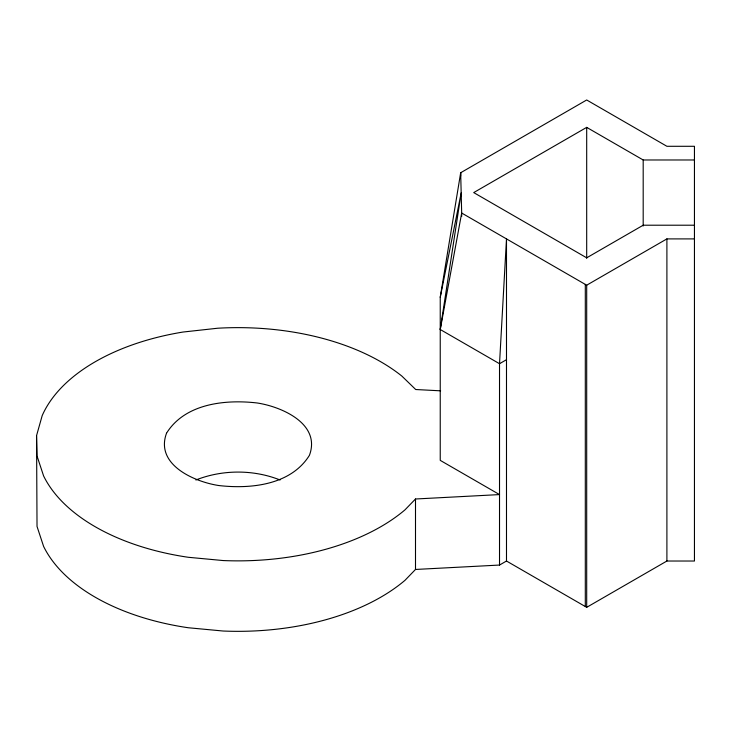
<?xml version="1.0" encoding="UTF-8"?>
<svg xmlns="http://www.w3.org/2000/svg" width="731" height="731" viewBox="0 0 731 731"><rect width="100%" height="100%" fill="white"/><g stroke="black" fill="none" stroke-linecap="round" stroke-linejoin="round"><path stroke-width="1.1" d="M506.492 359.698L499.52 363.718L440.236 329.498L461.179 192.883L440.236 297.289L440.236 460.366L499.52 494.585L415.5 498.999L404.983 509.854A201.984 116.613 0 0 1 223.083 560.549L188.333 557.287A201.984 116.613 0 0 1 43.604 475.945L37.025 455.98L36.55 435.649L42.197 415.592A201.984 116.613 0 0 1 183.088 332.029L217.683 328.228A201.984 116.613 0 0 1 401.867 376.09L415.72 389.522L440.638 390.829M440.236 297.289L460.667 172.744L586.691 99.983L666.9 146.291L694.45 146.291L694.45 561.024L666.9 561.024L586.691 607.333L506.492 561.024L499.52 565.054L415.5 569.458L404.983 580.323A201.984 116.613 0 0 1 223.083 631.017L188.333 627.755A201.984 116.613 0 0 1 43.604 546.413L37.025 526.439L36.55 435.649M440.236 329.498L461.681 213.032L460.667 172.744L460.667 176.162M694.45 159.979L643.189 159.979L586.691 127.368L473.715 192.591L586.691 257.824L643.189 225.212L694.45 225.212M461.681 216.449L461.681 213.032L586.691 285.2L666.9 238.9L694.45 238.9M195.881 479.993C222.434 469.494 253.538 469.393 280.074 479.993M666.9 238.9L666.9 561.024M643.189 159.979L643.189 225.998M586.691 127.368L586.691 258.262M586.691 285.2L586.691 607.333M585.303 284.396L585.303 606.529M506.492 561.024L506.492 238.9L499.52 363.718L499.52 565.054M415.5 498.999L415.5 569.458M166.531 433.2C154.844 464.633 194.245 481.802 218.825 485.539C250.66 489.213 290.938 485.064 309.432 455.312C321.128 423.87 281.727 406.71 257.148 402.973C225.303 399.29 185.025 403.448 166.531 433.2"/></g></svg>
